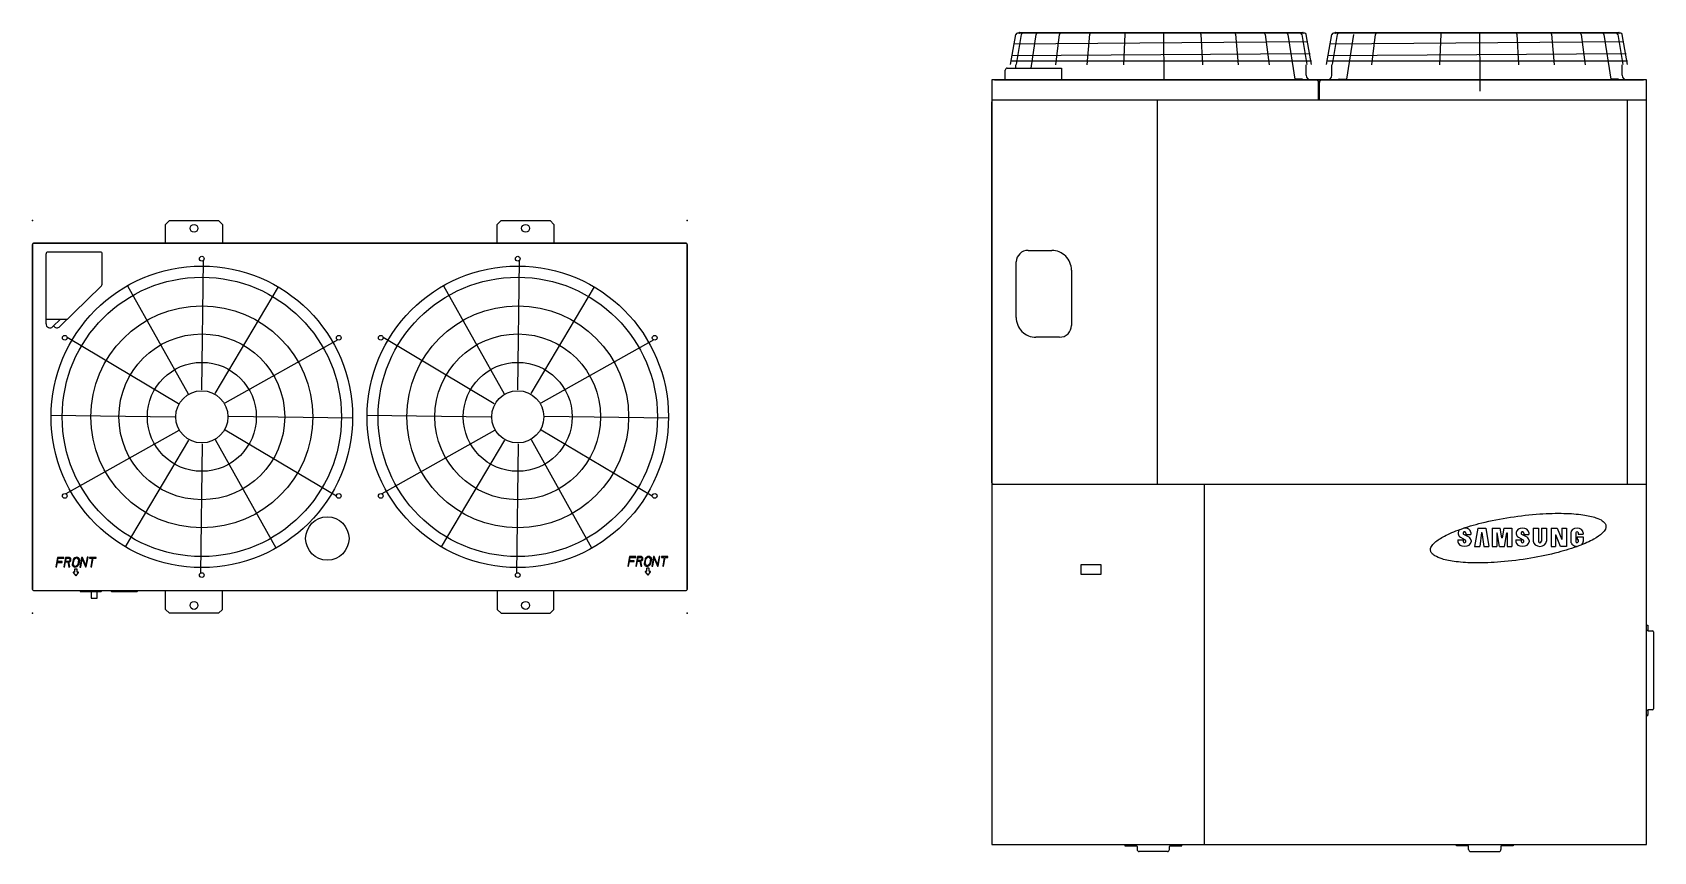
# Model space of a CAD drawing. Header units: millimetres. Extents: x -1305 to 107762, y -9150 to 56526.
# Drawn here: x 70099 to 74209, y 29071 to 31148 of the extents above; entities that cross this region are included whole.
import ezdxf

# ---------------------------------------------------------------- set-up
doc = ezdxf.new("R2010")
doc.units = ezdxf.units.MM
for name, color, linetype in [('DVM_OUTDOOR', 7, 'Continuous'), ('DVM_REPORT', 7, 'Continuous'), ('DVM_UNIT_BP', 7, 'Continuous'), ('DVM_UNIT_LP', 3, 'Continuous')]:
    doc.layers.add(name, color=color, linetype=linetype)

# ---------------------------------------------------------------- blocks, each defined once
blk = doc.blocks.new('OD_D_G_T')
at = {"layer": 'DVM_OUTDOOR', "color": 0, "linetype": 'Continuous'}
for p, q in [((-492.3, 491.3), (-482.3, 501.3)), ((-482.3, 501.3), (-358.3, 501.3)), ((-358.3, 501.3), (-348.3, 491.3)), ((348.3, 491.3), (358.3, 501.3)), ((358.3, 501.3), (482.3, 501.3)), ((482.3, 501.3), (492.3, 491.3)), ((-492.3, 443.3), (-492.3, 491.3)), ((-348.3, 491.3), (-348.3, 443.3)), ((348.3, 443.3), (348.3, 491.3)), ((492.3, 491.3), (492.3, 443.3)), ((-830, -434), (-830, 440.6)), ((-830, 440.6), (-830, -434)), ((-827.3, 443.3), (827.3, 443.3)), ((827.3, 443.3), (-827.3, 443.3)), ((-795.6, 239.2), (-795.6, 416.2)), ((-657.8, 421.2), (-790.6, 421.2)), ((-652.8, 341.4), (-652.8, 416.2)), ((830, 440.6), (830, -434.1)), ((830, -434), (830, 440.6)), ((-397.2, 399.3), (-401.5, 71.4)), ((403.9, 399.3), (399.6, 71.4)), ((-655.8, 334.2), (-760.8, 232.2)), ((-588.8, 335.8), (-435.4, 61.8)), ((-206.7, 332.6), (-367.3, 62.7)), ((212.2, 335.8), (365.7, 61.8)), ((594.3, 332.6), (433.8, 62.7)), ((-795.6, 251.2), (-741.3, 251.2)), ((-758.9, 251.2), (-778.6, 232)), ((-460, 36.5), (-741.9, 204.3)), ((-55.9, 198.3), (-342, 38.1)), ((341.1, 36.5), (59.1, 204.3)), ((745.2, 198.3), (459.1, 38.1)), ((-468.6, 2.4), (-782.6, 6.5)), ((-18.4, 0), (-332.4, 4.1)), ((332.4, 2.4), (18.4, 6.5)), ((782.6, 0), (468.6, 4.1)), ((-459.1, -31.5), (-745.3, -191.8)), ((-59.3, -197.8), (-341.1, -30.1)), ((341.9, -31.5), (55.7, -191.8)), ((741.7, -197.8), (459.9, -30.1)), ((-433.9, -56.1), (-594.5, -326)), ((-399.7, -64.9), (-404, -392.8)), ((-212.3, -329.3), (-365.8, -55.3)), ((367.1, -56.1), (206.6, -326)), ((401.3, -64.9), (397, -392.8)), ((588.7, -329.3), (435.3, -55.3)), ((-827.3, -436.7), (827.3, -436.7)), ((-827.3, -436.7), (827.3, -436.7)), ((-709.2, -438.3), (-709.2, -436.7)), ((-707.7, -439.8), (-656.7, -439.8)), ((-681.3, -439.8), (-681.3, -456.5)), ((-665.5, -456.5), (-665.5, -439.8)), ((-655.2, -438.3), (-655.2, -436.7)), ((-630, -438.3), (-630, -436.7)), ((-628.5, -439.8), (-565.5, -439.8)), ((-564, -438.3), (-564, -436.7)), ((-492.3, -484.7), (-492.3, -436.7)), ((-348.3, -484.7), (-348.3, -436.7)), ((348.3, -436.7), (348.3, -484.7)), ((492.3, -484.7), (492.3, -436.7)), ((-681.3, -456.5), (-665.5, -456.5)), ((-482.3, -494.7), (-492.3, -484.7)), ((-348.3, -484.7), (-358.3, -494.7)), ((348.3, -484.7), (358.3, -494.7)), ((482.3, -494.7), (492.3, -484.7)), ((-358.3, -494.7), (-482.3, -494.7)), ((358.3, -494.7), (482.3, -494.7))]:
    blk.add_line(p, q, dxfattribs=at)
at = {"layer": 'DVM_OUTDOOR', "color": 0}
for p, q in [((-766.6, -352.9), (-770.8, -377.2)), ((-768.7, -377.6), (-766.6, -365.6)), ((-750.4, -352.9), (-766.6, -352.9)), ((-766.6, -365.6), (-754.7, -365.6)), ((-766.2, -363.4), (-764.7, -355.1)), ((-754.7, -363.4), (-766.2, -363.4)), ((-764.7, -355.1), (-750.4, -355.1)), ((-754.7, -365.6), (-754.7, -363.4)), ((-750.4, -355.1), (-750.4, -352.9)), ((-746.2, -352.9), (-750.4, -377.2)), ((-748.3, -377.6), (-746, -364.5)), ((-735.8, -352.9), (-746.2, -352.9)), ((-746, -364.5), (-740, -364.5)), ((-745.6, -362.3), (-744.3, -355.1)), ((-745.6, -362.3), (-737.9, -362.3)), ((-744.3, -355.1), (-736.3, -355.1)), ((-740, -364.5), (-737.5, -377.6)), ((-735.4, -377.2), (-737.8, -364.5)), ((-726.9, -359.3), (-728.9, -370.8)), ((-726.8, -371.1), (-724.6, -359.2)), ((-712.9, -359), (-714.9, -370.7)), ((-710.7, -359.4), (-712.7, -370.8)), ((-705.4, -352.9), (-709.7, -377.6)), ((-707.5, -377.6), (-703.8, -356.7)), ((-703.4, -352.9), (-705.4, -352.9)), ((-703.8, -356.7), (-695.4, -377.2)), ((-695, -373.4), (-703.4, -352.9)), ((-691.3, -352.6), (-695, -373.4)), ((-693.5, -377.2), (-689.1, -352.6)), ((-689.1, -352.6), (-691.3, -352.6)), ((-685, -352.9), (-685, -355.1)), ((-668.8, -352.9), (-685, -352.9)), ((-685, -355.1), (-678.4, -355.1)), ((-678.4, -355.1), (-682.2, -377)), ((-680.1, -377.4), (-676.2, -355.1)), ((-676.2, -355.1), (-668.8, -355.1)), ((-668.8, -355.1), (-668.8, -352.9)), ((683.7, -350.9), (679.4, -375.1)), ((681.5, -375.5), (683.6, -363.5)), ((683.6, -363.5), (695.5, -363.5)), ((699.8, -350.9), (683.7, -350.9)), ((684, -361.4), (685.5, -353.1)), ((695.5, -361.4), (684, -361.4)), ((685.5, -353.1), (699.8, -353.1)), ((695.5, -363.5), (695.5, -361.4)), ((699.8, -353.1), (699.8, -350.9)), ((704.1, -350.9), (699.8, -375.1)), ((701.9, -375.5), (704.2, -362.4)), ((714.4, -350.9), (704.1, -350.9)), ((704.2, -362.4), (710.2, -362.4)), ((704.6, -360.3), (705.9, -353.1)), ((704.6, -360.3), (712.3, -360.3)), ((705.9, -353.1), (713.9, -353.1)), ((710.2, -362.4), (712.7, -375.5)), ((714.8, -375.1), (712.4, -362.4)), ((723.3, -357.3), (721.3, -368.7)), ((723.4, -369.1), (725.6, -357.1)), ((737.4, -357), (735.3, -368.7)), ((739.5, -357.3), (737.5, -368.8)), ((744.9, -350.9), (740.5, -375.5)), ((742.7, -375.5), (746.4, -354.6)), ((746.8, -350.9), (744.9, -350.9)), ((746.4, -354.6), (754.8, -375.1)), ((755.2, -371.4), (746.8, -350.9)), ((758.9, -350.5), (755.2, -371.4)), ((756.7, -375.1), (761.1, -350.5)), ((761.1, -350.5), (758.9, -350.5)), ((765.3, -350.9), (765.3, -353.1)), ((781.4, -350.9), (765.3, -350.9)), ((765.3, -353.1), (771.9, -353.1)), ((771.9, -353.1), (768, -375)), ((770.1, -375.3), (774.1, -353.1)), ((774.1, -353.1), (781.4, -353.1)), ((781.4, -353.1), (781.4, -350.9)), ((-770.8, -377.2), (-768.7, -377.6)), ((-750.4, -377.2), (-748.3, -377.6)), ((-737.5, -377.6), (-735.4, -377.2)), ((-726.7, -391.4), (-720.2, -400)), ((-723.8, -390.6), (-726.3, -390.6)), ((-723.3, -383.6), (-723.3, -390.1)), ((-717.3, -382.6), (-722.3, -382.6)), ((-719.4, -400), (-712.9, -391.4)), ((-716.3, -390.1), (-716.3, -383.6)), ((-713.3, -390.6), (-715.8, -390.6)), ((-709.7, -377.6), (-707.5, -377.6)), ((-695.4, -377.2), (-693.5, -377.2)), ((-682.2, -377), (-680.1, -377.4)), ((679.4, -375.1), (681.5, -375.5)), ((699.8, -375.1), (701.9, -375.5)), ((712.7, -375.5), (714.8, -375.1)), ((723.5, -389.3), (730, -398)), ((726.4, -388.5), (723.9, -388.5)), ((726.9, -381.5), (726.9, -388)), ((732.9, -380.5), (727.9, -380.5)), ((730.8, -398), (737.3, -389.3)), ((733.9, -388), (733.9, -381.5)), ((736.9, -388.5), (734.4, -388.5)), ((740.5, -375.5), (742.7, -375.5)), ((754.8, -375.1), (756.7, -375.1)), ((768, -375), (770.1, -375.3))]:
    blk.add_line(p, q, dxfattribs=at)
at = {"layer": 'DVM_OUTDOOR', "color": 0, "linetype": 'Continuous'}
for centre, radius in [((-420.3, 481.3), 10), ((420.3, 481.3), 10), ((-400.5, 3.3), 382.1), ((-400.6, 404.3), 6), ((400.5, 3.3), 382.1), ((400.4, 404.3), 6), ((-400.5, 3.3), 354.1), ((400.5, 3.3), 354.1), ((-400.5, 3.3), 281.2), ((400.5, 3.3), 281.2), ((-747.9, 203.8), 6), ((-400.5, 3.3), 210.1), ((-53.3, 203.8), 6), ((53.2, 203.8), 6), ((400.5, 3.3), 210.1), ((747.7, 203.8), 6), ((-400.5, 3.3), 138.1), ((400.5, 3.3), 138.1), ((-400.5, 3.3), 66.1), ((400.5, 3.3), 66.1), ((-747.9, -197.2), 6), ((-53.3, -197.2), 6), ((53.2, -197.2), 6), ((747.7, -197.2), 6), ((-82.3, -305), 55), ((-400.6, -397.7), 6), ((400.4, -397.7), 6), ((-420.3, -474.7), 10), ((420.3, -474.7), 10)]:
    blk.add_circle(centre, radius, dxfattribs=at)
for centre, radius, start, end in [((-827.3, 440.6), 2.7, 90, 180), ((-827.3, 440.6), 2.7, 90, 180), ((-790.6, 416.2), 5, 90, 180), ((-657.8, 416.2), 5, 0, 90), ((827.3, 440.6), 2.7, 0, 90), ((827.3, 440.6), 2.7, 0, 90), ((-662.7, 341.3), 9.86, 313.8255, 0.3442), ((-785.7, 238.9), 9.89, 178.4836, 315.6858), ((-767.8, 239.3), 9.99, 211.0611, 314.2205), ((-827.3, -434), 2.7, 180, 270), ((-827.3, -434), 2.7, 180, 270), ((-707.7, -438.3), 1.5, 180, 270), ((-656.7, -438.3), 1.5, 270, 0), ((-628.5, -438.3), 1.5, 180, 270), ((-565.5, -438.3), 1.5, 270, 0), ((827.3, -434), 2.7, 270, 0), ((827.3, -434), 2.7, 270, 0)]:
    blk.add_arc(centre, radius, start, end, dxfattribs=at)
at = {"layer": 'DVM_OUTDOOR', "color": 0}
for centre, radius, start, end in [((-738.2, -358.5), 3.87, 265.3355, 60.2564), ((-738.2, -358.5), 6.03, 273.7356, 66.2644), ((-723.3, -359.9), 3.59, 149.3835, 170.0243), ((-716.9, -363.6), 11, 92.9383, 149.9652), ((-716.7, -363.8), 9.08, 97.8624, 149.8047), ((-717.6, -359.5), 4.78, 11.7887, 94.6907), ((-717.6, -359.7), 7.09, 15.7238, 88.3997), ((-715.1, -359), 2.24, 358.4472, 10.1866), ((-714.2, -358.8), 3.57, 349.8733, 16.205), ((712, -356.4), 3.87, 265.3355, 60.2564), ((712, -356.4), 6.03, 273.7356, 66.2644), ((724.8, -369.3), 3.57, 169.8669, 196.1981), ((726.9, -357.9), 3.59, 149.3835, 170.0243), ((724.9, -369.3), 1.46, 170.1285, 195.9439), ((728.2, -368.4), 4.9, 195.349, 267.2738), ((733.3, -361.6), 11, 92.9383, 149.9652), ((733.5, -361.7), 9.08, 97.8624, 149.8047), ((727.5, -364.5), 8.8, 273.0545, 332.0438), ((732.6, -357.5), 4.78, 11.7887, 94.6907), ((732.6, -357.6), 7.09, 15.7238, 88.3997), ((733.9, -368.2), 3.58, 329.563, 350.0672), ((735.1, -356.9), 2.24, 358.4472, 10.1866), ((736, -356.7), 3.57, 349.8733, 16.205), ((-725.4, -371.4), 3.57, 169.8669, 196.1981), ((-722, -370.4), 7.12, 195.9454, 268.9921), ((-725.3, -371.4), 1.46, 170.1285, 195.9439), ((-726.3, -391.1), 0.5, 90, 216.8701), ((-722, -370.5), 4.9, 195.349, 267.2738), ((-723.8, -390.1), 0.5, 270, 0), ((-722.3, -383.6), 1, 90, 180), ((-722.7, -366.6), 8.8, 273.0545, 332.0438), ((-722.8, -366.4), 11.2, 273.424, 329.8161), ((-717.3, -383.6), 1, 0, 90), ((-715.8, -390.1), 0.5, 180, 270), ((-713.3, -391.1), 0.5, 323.1299, 90), ((-716.3, -370.2), 3.58, 329.563, 350.0672), ((728.3, -368.4), 7.12, 195.9454, 268.9921), ((723.9, -389), 0.5, 90, 216.8701), ((726.4, -388), 0.5, 270, 0), ((727.9, -381.5), 1, 90, 180), ((727.4, -364.4), 11.2, 273.424, 329.8161), ((732.9, -381.5), 1, 0, 90), ((734.4, -388), 0.5, 180, 270), ((736.9, -389), 0.5, 323.1299, 90)]:
    blk.add_arc(centre, radius, start, end, dxfattribs=at)
at = {"layer": 'DVM_UNIT_BP'}
for p in [(-830, 501.3), (830, 501.3), (-830, -494.7), (830, -494.7)]:
    blk.add_point(p, dxfattribs=at)
at = {"layer": 'DVM_UNIT_LP', "color": 1}
blk.add_point((-597, -439.8), dxfattribs=at)
blk = doc.blocks.new('OD_D_G_F')
at = {"layer": 'DVM_OUTDOOR', "color": 0, "linetype": 'Continuous'}
for p, q in [((-36.3, 2056.6), (-764.9, 2056.6)), ((-759.8, 2058.6), (-41.3, 2058.6)), ((-394.1, 2056.6), (-393.8, 1938)), ((764.9, 2056.6), (36.3, 2056.6)), ((41.4, 2058.6), (759.9, 2058.6)), ((407.1, 2056.6), (407.4, 1938)), ((-782.1, 1976.9), (-768.6, 2053.5)), ((-774.1, 2029.7), (-28.1, 2035.4)), ((-754.9, 2053.5), (-767.9, 1976.9)), ((-730, 1968), (-717.1, 2053.5)), ((-667.4, 1976.8), (-657.9, 2053.4)), ((-587.9, 1976.8), (-581.3, 2054.1)), ((-492.5, 2054.3), (-495.8, 1976.8)), ((-299.5, 2054), (-295.8, 1976.7)), ((-211.6, 2053.8), (-204.7, 1976.8)), ((-136.4, 2053.1), (-126.8, 1976.8)), ((-79.3, 2053.5), (-61.8, 1940.1)), ((-43.9, 2053.5), (-30.8, 1976.9)), ((-19.1, 1976.9), (-32.6, 2053.5)), ((19.1, 1976.9), (32.6, 2053.5)), ((27.1, 2029.7), (773.1, 2035.4)), ((46.3, 2053.5), (33.3, 1976.9)), ((87.2, 2053.5), (69.8, 1940.1)), ((133.8, 1976.8), (143.3, 2053.4)), ((308.7, 2054.3), (305.4, 1976.8)), ((501.7, 2054), (505.4, 1976.7)), ((589.6, 2053.8), (596.5, 1976.8)), ((664.8, 2053.1), (674.4, 1976.8)), ((721.9, 2053.5), (739.4, 1940.1)), ((757.3, 2053.5), (770.4, 1976.9)), ((782.1, 1976.9), (768.6, 2053.5)), ((-19.4, 1985.4), (-782, 1985.4)), ((-779.4, 1999.7), (-22.8, 2005.5)), ((-768.6, 1968), (-768.6, 1976.5)), ((-32.6, 1950), (-32.6, 1976.5)), ((781.8, 1985.4), (19.2, 1985.4)), ((21.8, 1999.7), (778.4, 2005.5)), ((32.6, 1950), (32.6, 1976.5)), ((768.6, 1950), (768.6, 1976.5)), ((830, 1938), (-830, 1938)), ((-830, 1938), (-830, 0)), ((-823, 1938), (823, 1938)), ((-795.6, 1938), (-795.6, 1963)), ((-790.6, 1968), (-652.8, 1968)), ((-652.8, 1968), (-652.8, 1938)), ((-42.9, 1940.1), (-61.9, 1940.1)), ((-1, 1887), (-1, 1932)), ((1, 1887), (1, 1932)), ((50.9, 1940.1), (69.8, 1940.1)), ((758.3, 1940.1), (739.3, 1940.1)), ((830, 0), (830, 1938)), ((-830, 917.1), (-830, 1882.7)), ((830, 1886.6), (-829, 1886.6)), ((-409.8, 912.4), (-409.8, 1885.4)), ((781.4, 1886.6), (781.4, 912.4)), ((-737.8, 1506), (-677.8, 1506)), ((-767.8, 1336), (-767.8, 1477.2)), ((-627.8, 1456), (-627.8, 1316)), ((-657.8, 1286), (-717.8, 1286)), ((-830, 909.7), (-830, 0)), ((830, 912.4), (-827.3, 912.4)), ((-813.4, 914.4), (-813.4, 912.4)), ((-291, 912.4), (-291, 0)), ((830, 0), (830, 909.7)), ((353, 791), (353, 787.3)), ((380.3, 778.7), (367, 785.9)), ((372.5, 789.1), (372.5, 785.4)), ((372.5, 785.4), (384.6, 785.4)), ((384.6, 791), (384.6, 785.4)), ((402.2, 802.2), (394.3, 755.7)), ((402.2, 802.2), (422.6, 802.2)), ((411.8, 791), (407.3, 755.7)), ((411.8, 791), (412.9, 791)), ((412.9, 791), (417.5, 755.7)), ((422.6, 802.2), (430.5, 755.7)), ((439, 802.2), (439, 755.7)), ((439, 802.2), (459.4, 802.2)), ((451.1, 790.4), (451.1, 755.7)), ((451.1, 790.4), (452, 790.4)), ((457.6, 755.7), (452, 790.4)), ((463.6, 777.1), (459.4, 802.2)), ((468.7, 802.2), (464.5, 777.1)), ((468.7, 802.2), (489.1, 802.2)), ((470.6, 755.7), (476.1, 790.4)), ((476.1, 790.4), (477.1, 790.4)), ((477.1, 790.4), (477.1, 755.7)), ((489.1, 802.2), (489.1, 755.7)), ((500, 791), (500, 787.3)), ((527.3, 778.7), (514, 785.9)), ((519.5, 789.1), (519.5, 785.4)), ((519.5, 785.4), (531.6, 785.4)), ((531.6, 791), (531.6, 785.4)), ((543.3, 802.2), (556.3, 802.2)), ((543.3, 802.2), (543.3, 768.7)), ((556.3, 802.2), (556.3, 768.7)), ((563.7, 802.2), (563.7, 768.7)), ((563.7, 802.2), (576.7, 802.2)), ((576.7, 802.2), (576.7, 768.7)), ((588.4, 802.2), (588.4, 755.7)), ((588.4, 802.2), (603.8, 802.2)), ((599.9, 784.5), (599.9, 755.7)), ((599.9, 784.5), (600.4, 784.5)), ((612, 755.7), (600.4, 784.5)), ((603.8, 802.2), (615.3, 773.4)), ((615.9, 802.2), (627.4, 802.2)), ((615.9, 802.2), (615.9, 773.4)), ((627.4, 802.2), (627.4, 755.7)), ((638.4, 789.6), (638.4, 768.3)), ((650.9, 789.6), (650.9, 768.3)), ((657.4, 789.6), (657.4, 786.4)), ((657.4, 786.4), (670, 786.4)), ((670, 789.6), (670, 786.4)), ((352.1, 772.4), (352.1, 766.9)), ((352.1, 772.4), (365.1, 772.4)), ((358.5, 778.9), (370.6, 771.9)), ((365.1, 772.4), (365.1, 768.7)), ((385.5, 770.6), (385.5, 766.9)), ((394.3, 755.7), (407.3, 755.7)), ((417.5, 755.7), (430.5, 755.7)), ((439, 755.7), (451.1, 755.7)), ((457.6, 755.7), (470.6, 755.7)), ((463.6, 777.1), (464.5, 777.1)), ((477.1, 755.7), (489.1, 755.7)), ((499.1, 772.4), (512.1, 772.4)), ((499.1, 772.4), (499.1, 766.9)), ((505.5, 778.9), (517.6, 771.9)), ((512.1, 772.4), (512.1, 768.7)), ((532.5, 770.6), (532.5, 766.9)), ((588.4, 755.7), (599.9, 755.7)), ((627.4, 755.7), (612, 755.7)), ((615.3, 773.4), (615.9, 773.4)), ((654.2, 779.9), (654.2, 773.4)), ((654.2, 779.9), (670, 779.9)), ((654.2, 773.4), (657.4, 773.4)), ((657.4, 773.4), (657.4, 768.3)), ((670, 779.9), (670, 768.3)), ((-603.5, 709.5), (-553.5, 709.5)), ((-603.5, 684.5), (-603.5, 709.5)), ((-553.5, 709.5), (-553.5, 684.5)), ((-553.5, 684.5), (-603.5, 684.5)), ((833.2, 555.3), (830, 555.3)), ((830, 543.3), (833.2, 543.3)), ((833.2, 556.3), (833.2, 553.3)), ((833.2, 553.3), (833.2, 542.8)), ((834.7, 541.3), (845.5, 541.3)), ((848.2, 538.6), (848.2, 344)), ((833.2, 339.3), (830, 339.3)), ((833.2, 339.8), (833.2, 329.3)), ((833.2, 326.3), (833.2, 329.3)), ((834.7, 341.3), (834.7, 341.3)), ((845.5, 341.3), (834.7, 341.3)), ((830, 327.3), (833.2, 327.3)), ((-830, 0), (830, 0)), ((-830, 0), (830, 0)), ((-492.3, 0), (-492.3, -3.2)), ((-348.3, -3.2), (-348.3, 0)), ((348.3, -3.2), (348.3, 0)), ((492.3, 0), (492.3, -3.2)), ((-492.3, -3.2), (-463.3, -3.2)), ((-461.3, -5.2), (-461.3, -12.8)), ((-384.5, -18), (-456.1, -18)), ((-379.3, -12.8), (-379.3, -5.2)), ((-377.3, -3.2), (-348.3, -3.2)), ((377.3, -3.2), (348.3, -3.2)), ((379.3, -12.8), (379.3, -5.2)), ((384.5, -18), (456.1, -18)), ((461.3, -5.2), (461.3, -12.8)), ((492.3, -3.2), (463.3, -3.2))]:
    blk.add_line(p, q, dxfattribs=at)
at = {"layer": 'DVM_OUTDOOR', "color": 0}
blk.add_line((407.4, 1938), (407.4, 1909.5), dxfattribs=at)
at = {"layer": 'DVM_OUTDOOR', "color": 0, "linetype": 'Continuous'}
for centre, radius, start, end in [((-764.9, 2052.9), 3.74, 89.8298, 170.1768), ((-759.8, 2057.6), 1, 89.9968, 270.0016), ((-751, 2052.8), 3.93, 120.7594, 163.4626), ((-713.6, 2053), 3.56, 91.7496, 173.3224), ((-654.5, 2053.2), 3.41, 100.1615, 176.9408), ((-578.4, 2053.8), 2.87, 96.8417, 172.6714), ((-490.2, 2054.5), 2.12, 92.0387, 179.5183), ((-302.2, 2053.9), 2.72, 2.3681, 79.5056), ((-214.7, 2053.5), 3.14, 5.8241, 79.4217), ((-140, 2053.1), 3.5, 359.3844, 79.4574), ((-82.9, 2052.9), 3.69, 8.3075, 81.1283), ((-47.5, 2052.9), 3.72, 9.4108, 89.1749), ((-41.4, 2057.6), 1, 269.9984, 90.0032), ((-36.3, 2052.9), 3.74, 9.8232, 90.1702), ((36.3, 2052.9), 3.74, 89.8298, 170.1768), ((41.4, 2057.6), 1, 89.9968, 270.0016), ((50.2, 2052.8), 3.93, 120.7594, 163.4626), ((146.7, 2053.2), 3.41, 100.1615, 176.9408), ((311, 2054.5), 2.12, 92.0387, 179.5183), ((499, 2053.9), 2.72, 2.3681, 79.5056), ((586.5, 2053.5), 3.14, 5.8241, 79.4217), ((661.2, 2053.1), 3.5, 359.3844, 79.4574), ((718.3, 2052.9), 3.69, 8.3075, 81.1283), ((753.7, 2052.9), 3.72, 9.4108, 89.1749), ((759.8, 2057.6), 1, 269.9984, 90.0032), ((764.9, 2052.9), 3.74, 9.8232, 90.1702), ((-790.6, 1963), 5, 90, 180), ((-42.9, 1938.4), 1.72, 347.4512, 90.6068), ((-20.6, 1950), 12, 179.9005, 269.8667), ((-7, 1932), 6, 0, 90), ((7, 1932), 6, 90, 180), ((20.6, 1950), 12, 270.1333, 0.0995), ((50.9, 1938.4), 1.72, 89.3932, 192.5488), ((758.3, 1938.4), 1.72, 347.4512, 90.6068), ((780.6, 1950), 12, 179.9005, 269.8667), ((-737.7, 1475.9), 30.1, 90.1376, 177.6581), ((-677.8, 1456), 50, 359.9715, 90.0285), ((-718.2, 1335.6), 49.6, 179.4944, 270.5056), ((-657.2, 1315.4), 29.4, 268.8039, 1.1961), ((-827.3, 917.1), 2.7, 180, 270), ((-827.3, 909.7), 2.7, 90, 180), ((368.8, 789.1), 3.72, 0, 241.4517), ((515.8, 789.1), 3.72, 0, 241.4517), ((654.2, 789.6), 3.25, 0, 180), ((368.8, 768.7), 3.72, 180, 60.3802), ((515.8, 768.7), 3.72, 180, 60.3802), ((560, 768.7), 3.72, 180, 0), ((654.2, 768.3), 3.25, 180, 0), ((834.7, 542.8), 1.5, 180, 270), ((845.5, 538.6), 2.7, 0, 90), ((834.7, 339.8), 1.5, 90, 180), ((845.5, 344), 2.7, 270, 360), ((-463.3, -5.2), 1.98, 0, 90), ((-456.1, -12.8), 5.18, 180, 270), ((-384.5, -12.8), 5.18, 270, 0), ((-377.3, -5.2), 1.98, 90, 180), ((377.3, -5.2), 1.98, 0, 90), ((384.5, -12.8), 5.18, 180, 270), ((456.1, -12.8), 5.18, 270, 0), ((463.3, -5.2), 1.98, 90, 180)]:
    blk.add_arc(centre, radius, start, end, dxfattribs=at)
for centre, major_axis, ratio, start_param, end_param in [((368.8, 791), (-15.8, 0), 0.705882, 5.587678, 6.283185), ((368.8, 787.3), (15.8, 0), 0.705882, 3.141593, 3.999165), ((368.8, 791), (-15.8, 0), 0.705882, 3.141593, 4.810948), ((515.8, 791), (-15.8, 0), 0.705882, 3.141593, 6.283185), ((515.8, 787.3), (15.8, 0), 0.705882, 3.141593, 3.999165), ((654.2, 789.6), (-15.8, 0), 0.794118, 3.141593, 6.283185), ((368.8, 766.9), (16.7, 0), 0.666667, 3.141593, 6.283185), ((368.8, 770.6), (-16.7, 0), 0.666667, 3.141593, 3.953944), ((515.8, 766.9), (16.7, 0), 0.666667, 3.141593, 6.283185), ((515.8, 770.6), (-16.7, 0), 0.666667, 3.141593, 3.953944), ((560, 768.7), (16.7, 0), 0.777778, 3.141593, 6.283185), ((654.2, 768.3), (15.8, 0), 0.794118, 3.141593, 4.748215), ((654.2, 768.3), (15.8, 0), 0.794118, 5.523222, 6.283185)]:
    blk.add_ellipse(centre, major_axis=major_axis, ratio=ratio, start_param=start_param, end_param=end_param, dxfattribs=at)
at = {"layer": 'DVM_OUTDOOR', "color": 0}
blk.add_open_spline([(282.8, 745.4), (283.1, 743.1), (285.1, 738.4), (293.6, 730.8), (312.5, 722.7), (346.6, 715.9), (397.4, 712.9), (462.8, 715.4), (536.2, 724.5), (605.2, 739.2), (659.8, 756.2), (697.3, 773.1), (718.2, 787.8), (726.5, 798.9), (728.1, 807), (725.8, 813.8), (718.3, 821.3), (701.3, 829.4), (669.6, 836.6), (621.2, 840.3), (557.9, 838.7), (484.8, 830.5), (414.3, 816.5), (357, 799.5), (317, 782.5), (293.9, 767.3), (285.1, 756.7), (282.7, 749.9), (282.5, 746.9), (282.8, 745.4)], degree=3, knots=[0, 0, 0, 0, 0.136072, 0.289235, 0.49331, 0.754702, 1.034007, 1.335844, 1.679095, 2.004762, 2.294555, 2.567791, 2.805073, 2.984146, 3.120941, 3.257736, 3.405378, 3.600484, 3.85614, 4.133218, 4.430664, 4.766983, 5.103302, 5.396278, 5.671445, 5.918486, 6.105448, 6.194317, 6.283185, 6.283185, 6.283185, 6.283185], dxfattribs=at)

msp = doc.modelspace()

# ---------------------------------------------------------------- block references
at = {"layer": 'DVM_REPORT', "color": 0}
for name, p in [('OD_D_G_F', (73361, 29089)), ('OD_D_G_T', (70928.8, 30169.7))]:
    msp.add_blockref(name, p, dxfattribs=at)

doc.saveas('drawing.dxf')
